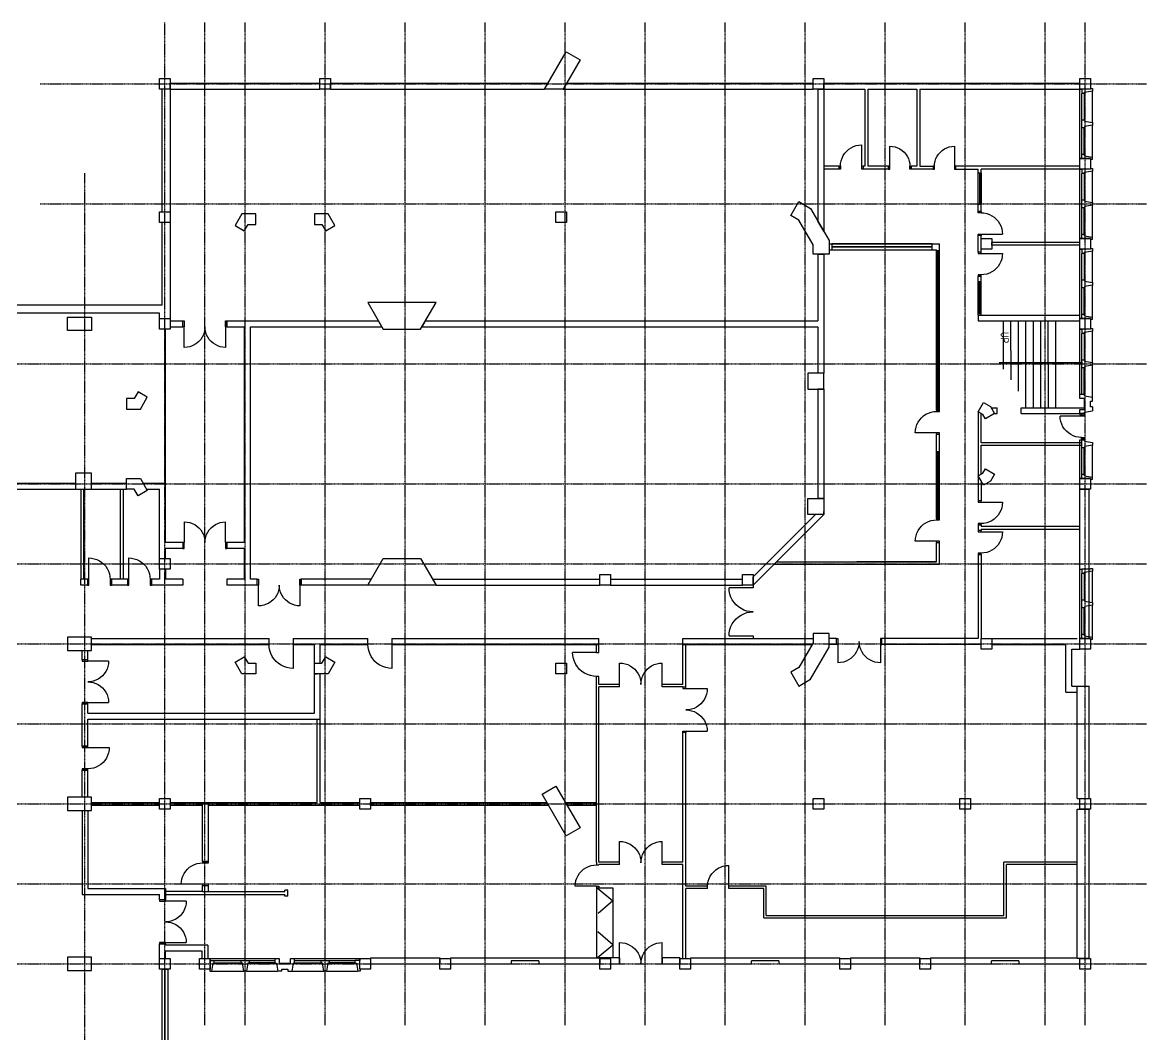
# Model space of a CAD drawing. Header units: millimetres. Extents: x -65483 to 85267, y -25390 to 54076.
# Drawn here: x 43124 to 85267, y 16126 to 54076 of the extents above; entities that cross this region are included whole.
import ezdxf

# ---------------------------------------------------------------- set-up
doc = ezdxf.new("R2010")
doc.units = ezdxf.units.MM
doc.linetypes.add('PCENTRE', pattern=[50.8, 31.75, -6.35, 6.35, -6.35])
for name, color, linetype in [('Boundaries_and_building_grids', 140, 'Continuous'), ('BRICK_WALLS_P4', 1, 'Continuous'), ('COLUMNS_P5', 5, 'Continuous'), ('DR', 8, 'Continuous'), ('LIFTS AND STAIRS', 8, 'Continuous'), ('WA', 6, 'Continuous'), ('WA_EXT', 7, 'Continuous'), ('WN', 4, 'Continuous')]:
    doc.layers.add(name, color=color, linetype=linetype)

msp = doc.modelspace()

# ---------------------------------------------------------------- linework, layer by layer
at = {"layer": 'Boundaries_and_building_grids', "color": 140, "linetype": 'PCENTRE', "lineweight": -3}
for p, q in [((48467, -17978), (48467, 54076)), ((49967, 16476), (49967, 54076)), ((51467, 16476), (51467, 54076)), ((54467, 16476), (54467, 54076)), ((57467, 16476), (57467, 54076)), ((60467, 16476), (60467, 54076)), ((63467, 16476), (63467, 54076)), ((66467, 16476), (66467, 54076)), ((69467, 16476), (69467, 54076)), ((72467, 16476), (72467, 54076)), ((75467, 16476), (75467, 54076)), ((78467, 16476), (78467, 54076)), ((81467, 16476), (81467, 54076)), ((82967, 16476), (82967, 54076)), ((43781, 51776), (85267, 51776)), ((45467, -17978), (45467, 48423)), ((43781, 47276), (85267, 47276)), ((-52891, 41276), (85267, 41276)), ((-52891, 36776), (85267, 36776)), ((-52891, 33776), (85267, 33776)), ((-52891, 30776), (85267, 30776)), ((-52891, 27776), (85267, 27776)), ((-52891, 24776), (85267, 24776)), ((-52891, 21776), (85267, 21776)), ((-52891, 18776), (85267, 18776))]:
    msp.add_line(p, q, dxfattribs=at)
at = {"layer": 'BRICK_WALLS_P4'}
for p, q in [((72947, 51576), (72947, 46626)), ((72947, 51576), (73167, 51576)), ((73167, 51576), (73167, 46245)), ((73167, 46245), (72947, 46626)), ((72947, 45388), (72947, 42886)), ((72947, 45388), (73167, 45388)), ((73167, 45388), (73167, 40926)), ((78958, 43105), (82767, 43105)), ((78958, 43105), (78958, 42886)), ((48477, 42576), (48457, 42576)), ((48667, 42886), (49142, 42886)), ((48667, 42666), (49142, 42666)), ((49142, 42666), (49142, 42886)), ((50792, 42666), (50792, 42886)), ((50792, 42886), (56474, 42886)), ((50792, 42666), (51448, 42666)), ((51448, 34576), (51448, 42666)), ((51668, 33196), (51668, 42666)), ((51668, 42666), (56601, 42666)), ((56601, 42666), (56474, 42886)), ((58104, 42666), (58231, 42886)), ((58104, 42666), (72947, 42666)), ((58231, 42886), (72947, 42886)), ((72947, 42666), (72947, 40926)), ((78958, 42886), (82767, 42886)), ((82767, 42666), (82767, 42886)), ((73167, 40926), (72947, 40926)), ((72947, 40326), (72947, 36226)), ((73167, 40326), (72947, 40326)), ((73167, 40326), (73167, 36226)), ((79442, 39631), (79673, 39631)), ((79673, 39412), (79673, 39631)), ((80573, 39412), (80573, 39631)), ((80573, 39631), (82937, 39631)), ((79569, 39412), (79673, 39412)), ((80573, 39412), (82767, 39412)), ((82837, 39367), (82837, 39408)), ((82927, 39408), (82927, 39367)), ((82837, 38426), (82837, 38467)), ((82927, 38467), (82927, 38426)), ((38097, 36796), (45117, 36796)), ((45717, 36796), (47030, 36796)), ((47650, 36796), (48487, 36796)), ((48487, 34576), (48487, 36796)), ((38097, 36576), (45117, 36576)), ((45717, 36576), (47030, 36576)), ((47778, 36576), (48267, 36576)), ((48267, 33976), (48267, 36576)), ((73167, 36226), (72947, 36226)), ((72856, 35626), (70517, 33287)), ((73167, 35626), (70517, 32976)), ((73167, 35626), (72856, 35626)), ((73167, 35626), (73167, 35736)), ((49142, 34576), (48487, 34576)), ((49142, 34576), (49142, 34356)), ((51448, 34576), (50792, 34576)), ((50792, 34576), (50792, 34356)), ((48487, 33976), (48487, 34356)), ((49142, 34356), (48487, 34356)), ((51448, 34356), (50792, 34356)), ((51448, 33196), (51448, 34356)), ((48267, 33576), (48267, 33196)), ((48487, 33576), (48487, 33196)), ((45560, 33196), (45307, 33196)), ((45307, 32976), (45307, 33196)), ((45560, 32976), (45307, 32976)), ((45560, 33196), (45560, 32976)), ((46460, 33196), (46460, 32976)), ((47058, 33196), (46460, 33196)), ((47058, 32976), (46460, 32976)), ((47058, 33196), (47058, 32976)), ((48267, 33196), (47958, 33196)), ((47958, 33196), (47958, 32976)), ((49142, 32976), (47958, 32976)), ((49142, 33196), (48487, 33196)), ((49142, 33196), (49142, 32976)), ((51448, 33196), (50792, 33196)), ((50792, 33196), (50792, 32976)), ((51928, 32976), (50792, 32976)), ((51928, 33196), (51668, 33196)), ((51928, 32976), (51928, 33196)), ((56202, 33196), (53578, 33196)), ((53578, 32976), (53578, 33196)), ((56075, 32976), (53578, 32976)), ((56075, 32976), (56202, 33196)), ((58502, 33196), (64767, 33196)), ((58502, 33196), (58629, 32976)), ((58629, 32976), (64767, 32976)), ((65167, 33196), (70117, 33196)), ((65167, 32976), (70117, 32976)), ((70117, 32976), (70117, 33196)), ((70517, 32976), (70517, 33287)), ((45717, 30976), (52368, 30976)), ((52368, 30756), (52368, 30976)), ((53268, 30976), (53268, 30756)), ((53268, 30976), (56075, 30976)), ((56075, 30756), (56075, 30976)), ((56975, 30976), (56975, 30756)), ((56975, 30976), (64738, 30976)), ((64738, 30756), (64738, 30976)), ((67887, 30756), (67887, 30976)), ((67887, 30976), (72767, 30976)), ((73644, 30976), (73367, 30976)), ((73367, 30756), (73367, 30976)), ((73644, 30756), (73644, 30976)), ((78958, 30976), (75344, 30976)), ((75344, 30756), (75344, 30976)), ((79072, 30976), (79068, 30976)), ((79472, 30976), (82672, 30976)), ((79472, 30976), (79472, 30756)), ((45357, 30176), (45357, 30526)), ((45577, 30176), (45577, 30526)), ((45717, 30756), (52368, 30756)), ((53268, 30756), (54067, 30756)), ((54067, 30046), (54067, 30756)), ((54287, 30046), (54287, 30756)), ((54287, 30756), (56075, 30756)), ((56975, 30756), (64738, 30756)), ((64648, 30756), (64738, 30756)), ((67887, 30756), (72733, 30756)), ((73644, 30756), (73367, 30756)), ((79072, 30756), (75344, 30756)), ((79472, 30756), (82247, 30756)), ((82247, 28966), (82247, 30756)), ((82467, 29186), (82467, 30576)), ((82467, 30576), (82767, 30576)), ((45577, 30176), (45357, 30176)), ((54067, 30046), (54177, 30046)), ((54067, 29646), (54177, 29646)), ((54067, 28176), (54067, 29646)), ((54287, 27956), (54287, 29646)), ((82467, 29186), (82747, 29186)), ((82247, 28966), (82672, 28966)), ((45577, 28526), (45357, 28526)), ((45357, 26941), (45357, 28526)), ((45577, 28176), (45577, 28526)), ((45577, 28176), (54067, 28176)), ((45577, 27956), (54287, 27956)), ((45577, 26941), (45577, 27956)), ((45357, 26941), (45577, 26941)), ((45577, 26041), (45357, 26041)), ((45357, 25026), (45357, 26041)), ((45577, 25026), (45577, 26041)), ((45357, 24526), (45357, 21376)), ((45577, 24526), (45577, 21596)), ((49877, 22612), (49877, 24831)), ((49877, 24831), (50097, 24831)), ((50097, 22612), (50097, 24831)), ((50097, 24831), (50097, 24721)), ((64648, 24721), (64648, 24831)), ((49877, 22612), (50097, 22612)), ((45577, 21596), (48487, 21596)), ((48487, 21596), (48487, 21176)), ((49877, 21712), (50097, 21712)), ((49877, 21486), (49877, 21712)), ((50097, 21486), (50097, 21712)), ((53072, 21540), (52962, 21540)), ((52962, 21486), (52962, 21540)), ((53072, 21320), (53072, 21540)), ((64648, 21630), (64738, 21630)), ((64648, 21630), (64648, 18996)), ((64648, 21630), (65257, 21630)), ((64668, 21630), (65257, 21139)), ((65257, 21630), (65257, 18996)), ((45357, 21376), (48267, 21376)), ((48267, 21176), (48267, 21376)), ((48487, 21176), (48267, 21176)), ((49877, 21486), (48487, 21486)), ((48487, 21376), (52962, 21376)), ((49877, 21486), (50097, 21486)), ((50097, 21486), (52962, 21486)), ((52962, 21320), (52962, 21376)), ((53072, 21320), (52962, 21320)), ((65257, 21139), (64704, 20662)), ((65257, 19486), (64697, 19976)), ((48267, 18976), (48267, 19526)), ((48487, 19526), (48267, 19526)), ((48487, 19526), (48487, 19476)), ((50077, 19476), (48487, 19476)), ((50077, 19476), (50077, 18976)), ((64668, 18996), (65257, 19486)), ((48487, 18976), (48487, 19256)), ((49857, 19256), (48487, 19256)), ((49857, 18976), (49857, 19256)), ((56167, 18996), (58767, 18996)), ((56167, 18996), (56167, 18776)), ((58767, 18996), (58767, 18776)), ((59167, 18996), (64767, 18996)), ((59167, 18996), (59167, 18776)), ((65257, 18996), (64648, 18996)), ((64767, 18996), (64767, 18776)), ((65513, 18996), (65167, 18996)), ((65167, 18996), (65167, 18776)), ((67767, 18996), (67113, 18996)), ((67767, 18996), (67767, 18776)), ((67887, 18976), (67977, 18976)), ((68167, 18996), (68167, 18776)), ((68167, 18996), (73767, 18996)), ((73767, 18776), (73767, 18996)), ((74167, 18996), (74167, 18776)), ((74167, 18996), (76767, 18996)), ((76767, 18996), (76767, 18776)), ((77167, 18996), (77167, 18776)), ((77167, 18996), (82672, 18996)), ((56167, 18776), (58767, 18776)), ((59167, 18776), (61452, 18776)), ((61452, 18886), (61452, 18776)), ((62482, 18886), (61452, 18886)), ((62482, 18886), (62482, 18776)), ((62482, 18776), (64767, 18776)), ((65167, 18776), (65513, 18776)), ((66313, 18776), (66313, 18776)), ((67113, 18776), (67767, 18776)), ((68167, 18776), (70452, 18776)), ((70452, 18776), (70452, 18886)), ((71482, 18886), (70452, 18886)), ((71482, 18886), (71482, 18776)), ((71482, 18776), (73767, 18776)), ((74167, 18776), (76767, 18776)), ((77167, 18776), (79452, 18776)), ((79452, 18776), (79452, 18886)), ((80482, 18886), (79452, 18886)), ((80482, 18886), (80482, 18776)), ((80482, 18776), (82767, 18776))]:
    msp.add_line(p, q, dxfattribs=at)
at = {"layer": 'BRICK_WALLS_P4', "linetype": 'Continuous'}
for p, q in [((65513, 18996), (65513, 18776)), ((67113, 18996), (67113, 18776))]:
    msp.add_line(p, q, dxfattribs=at)
at = {"layer": 'COLUMNS_P5', "lineweight": -3}
for points in [[(63394, 51576), (62701, 51576), (63507, 52972), (64027, 52672)], [(72767, 45388), (72767, 45737), (72232, 46663), (71931, 46838), (72230, 47357), (72672, 47102), (73367, 45898), (73367, 45388)], [(51582, 46506), (51867, 46506), (51867, 46906), (51352, 46906), (51093, 46461), (51439, 46259)], [(54582, 46906), (54067, 46906), (54067, 46506), (54352, 46506), (54496, 46259), (54841, 46461)], [(58629, 43576), (56075, 43576), (56653, 42576), (58052, 42576)], [(44817, 43026), (45717, 43026), (45717, 42526), (44817, 42526)], [(47030, 39576), (47545, 39576), (47804, 40021), (47458, 40222), (47315, 39976), (47030, 39976)], [(78958, 39477), (79159, 39823), (79418, 39672), (79569, 39413), (79224, 39212), (79126, 39379)], [(79569, 37138), (79418, 36879), (79159, 36729), (78958, 37075), (79126, 37172), (79224, 37340)], [(47030, 36576), (47030, 36976), (47545, 36976), (47804, 36531), (47458, 36329), (47315, 36576)], [(47030, 36976), (47545, 36976), (47804, 36531), (47458, 36329), (47315, 36576), (47030, 36576)], [(58629, 32976), (56075, 32976), (56653, 33976), (58052, 33976)], [(73367, 30653), (73367, 31163), (72767, 31163), (72767, 30815), (72232, 29888), (71931, 29714), (72230, 29194), (72672, 29449)], [(51867, 30046), (51867, 29646), (51352, 29646), (51093, 30091), (51439, 30292), (51582, 30046)], [(54582, 29646), (54067, 29646), (54067, 30046), (54352, 30046), (54496, 30292), (54841, 30091)], [(63507, 23580), (62607, 25139), (63127, 25439), (64027, 23880)]]:
    msp.add_lwpolyline(points, close=True, dxfattribs=at)
at = {"layer": 'COLUMNS_P5'}
for points in [[(48667, 51576), (48267, 51576), (48267, 51976), (48667, 51976)], [(48667, 46576), (48267, 46576), (48267, 46976), (48667, 46976)]]:
    msp.add_lwpolyline(points, close=True, dxfattribs=at)
for points in [[(54667, 51576), (54267, 51576), (54267, 51976), (54667, 51976), (54667, 51576)], [(73167, 51576), (72767, 51576), (72767, 51976), (73167, 51976), (73167, 51576)], [(83167, 51576), (82767, 51576), (82767, 51976), (83167, 51976), (83167, 51576)], [(83167, 48576), (82767, 48576), (82767, 48976), (83167, 48976), (83167, 48576)], [(63517, 46576), (63117, 46576), (63117, 46976), (63517, 46976), (63517, 46576)], [(79472, 45576), (79072, 45576), (79072, 45976), (79472, 45976), (79472, 45576)], [(83167, 45576), (82767, 45576), (82767, 45976), (83167, 45976), (83167, 45576)], [(48667, 42576), (48267, 42576), (48267, 42976), (48667, 42976), (48667, 42576)], [(83167, 42576), (82767, 42576), (82767, 42976), (83167, 42976), (83167, 42576)], [(73167, 40926), (72567, 40926), (72567, 40326), (73167, 40326), (73167, 40926)], [(45117, 36576), (45717, 36576), (45717, 37176), (45117, 37176), (45117, 36576)], [(83167, 36576), (82767, 36576), (82767, 36976), (83167, 36976), (83167, 36576)], [(73167, 35626), (72567, 35626), (72567, 36226), (73167, 36226), (73167, 35626)], [(48667, 33576), (48267, 33576), (48267, 33976), (48667, 33976), (48667, 33576)], [(65167, 32976), (64767, 32976), (64767, 33376), (65167, 33376), (65167, 32976)], [(70517, 32976), (70117, 32976), (70117, 33376), (70517, 33376), (70517, 32976)], [(45717, 30526), (45717, 31026), (44817, 31026), (44817, 30526), (45717, 30526)], [(72767, 30976), (72767, 30815), (72733, 30756)], [(79472, 30576), (79072, 30576), (79072, 30976), (79472, 30976), (79472, 30576)], [(83167, 30576), (82767, 30576), (82767, 30976), (83167, 30976), (83167, 30576)], [(63517, 29646), (63117, 29646), (63117, 30046), (63517, 30046), (63517, 29646)], [(45717, 24526), (45717, 25026), (44817, 25026), (44817, 24526), (45717, 24526)], [(48667, 24576), (48267, 24576), (48267, 24976), (48667, 24976), (48667, 24576)], [(56167, 24576), (55767, 24576), (55767, 24976), (56167, 24976), (56167, 24576)], [(73167, 24576), (72767, 24576), (72767, 24976), (73167, 24976), (73167, 24576)], [(78667, 24576), (78267, 24576), (78267, 24976), (78667, 24976), (78667, 24576)], [(83167, 24576), (82767, 24576), (82767, 24976), (83167, 24976), (83167, 24576)], [(45717, 18526), (45717, 19026), (44817, 19026), (44817, 18526), (45717, 18526)], [(48667, 18576), (48267, 18576), (48267, 18976), (48667, 18976), (48667, 18576)], [(50167, 18576), (49767, 18576), (49767, 18976), (50167, 18976), (50167, 18576)], [(56167, 18576), (55767, 18576), (55767, 18976), (56167, 18976), (56167, 18576)], [(59167, 18576), (58767, 18576), (58767, 18976), (59167, 18976), (59167, 18576)], [(65167, 18576), (64767, 18576), (64767, 18976), (65167, 18976), (65167, 18576)], [(68167, 18576), (67767, 18576), (67767, 18976), (68167, 18976), (68167, 18576)], [(74167, 18576), (73767, 18576), (73767, 18976), (74167, 18976), (74167, 18576)], [(77167, 18576), (76767, 18576), (76767, 18976), (77167, 18976), (77167, 18576)], [(83167, 18576), (82767, 18576), (82767, 18976), (83167, 18976), (83167, 18576)]]:
    msp.add_lwpolyline(points, dxfattribs=at)
at = {"layer": 'DR'}
for p, q in [((74026, 49251), (74105, 49320)), ((74105, 49320), (74192, 49379)), ((74192, 49379), (74286, 49425)), ((74286, 49425), (74385, 49458)), ((74385, 49458), (74487, 49479)), ((74487, 49479), (74592, 49486)), ((74592, 48686), (74592, 49486)), ((75645, 48686), (75645, 49436)), ((75645, 49436), (75743, 49429)), ((75743, 49429), (75839, 49410)), ((75839, 49410), (75932, 49379)), ((75932, 49379), (76020, 49335)), ((76020, 49335), (76102, 49281)), ((77611, 49281), (77692, 49335)), ((77692, 49335), (77780, 49379)), ((77780, 49379), (77873, 49410)), ((77873, 49410), (77969, 49429)), ((77969, 49429), (78067, 49436)), ((78067, 49436), (78067, 48686)), ((73799, 48790), (73819, 48893)), ((73819, 48893), (73853, 48992)), ((73853, 48992), (73899, 49086)), ((73899, 49086), (73957, 49173)), ((73957, 49173), (74026, 49251)), ((76102, 49281), (76175, 49216)), ((76175, 49216), (76240, 49142)), ((76240, 49142), (76294, 49061)), ((76294, 49061), (76338, 48973)), ((76338, 48973), (76369, 48880)), ((77343, 48880), (77374, 48973)), ((77374, 48973), (77418, 49061)), ((77418, 49061), (77472, 49142)), ((77472, 49142), (77537, 49216)), ((77537, 49216), (77611, 49281)), ((73742, 48576), (73742, 48686)), ((73742, 48686), (73792, 48686)), ((73792, 48576), (73742, 48576)), ((73792, 48686), (73799, 48791)), ((73792, 48686), (73792, 48576)), ((74592, 48686), (74642, 48686)), ((74592, 48576), (74592, 48686)), ((74642, 48576), (74592, 48576)), ((74642, 48686), (74642, 48576)), ((75595, 48686), (75595, 48576)), ((75645, 48686), (75595, 48686)), ((75595, 48576), (75645, 48576)), ((75645, 48576), (75645, 48686)), ((76369, 48880), (76389, 48784)), ((76389, 48784), (76395, 48686)), ((76395, 48686), (76445, 48686)), ((76395, 48576), (76395, 48686)), ((76445, 48576), (76395, 48576)), ((76445, 48686), (76445, 48576)), ((77317, 48686), (77267, 48686)), ((77267, 48686), (77267, 48576)), ((77267, 48576), (77317, 48576)), ((77317, 48686), (77324, 48784)), ((77317, 48576), (77317, 48686)), ((77324, 48784), (77343, 48880)), ((78117, 48686), (78067, 48686)), ((78067, 48686), (78067, 48576)), ((78067, 48576), (78117, 48576)), ((78117, 48576), (78117, 48686)), ((79068, 46938), (79173, 46932)), ((79173, 46932), (79275, 46911)), ((79275, 46911), (79374, 46877)), ((79374, 46877), (79468, 46831)), ((79468, 46831), (79555, 46773)), ((79555, 46773), (79634, 46704)), ((79634, 46704), (79703, 46625)), ((79703, 46625), (79761, 46538)), ((79761, 46538), (79807, 46445)), ((79807, 46445), (79841, 46345)), ((79068, 46138), (79868, 46138)), ((79841, 46345), (79861, 46243)), ((79861, 46243), (79868, 46138)), ((79068, 45413), (79868, 45413)), ((79807, 45107), (79761, 45013)), ((79841, 45206), (79807, 45107)), ((79861, 45309), (79841, 45206)), ((79868, 45413), (79861, 45309)), ((79374, 44674), (79275, 44640)), ((79468, 44720), (79374, 44674)), ((79555, 44778), (79468, 44720)), ((79634, 44847), (79555, 44778)), ((79703, 44926), (79634, 44847)), ((79761, 45013), (79703, 44926)), ((79173, 44620), (79068, 44613)), ((79275, 44640), (79173, 44620)), ((49192, 41891), (49192, 42666)), ((49967, 42666), (49961, 42565)), ((49974, 42565), (49967, 42666)), ((50742, 42666), (50742, 41891)), ((49807, 42194), (49740, 42118)), ((49864, 42278), (49807, 42194)), ((49908, 42369), (49864, 42278)), ((49941, 42465), (49908, 42369)), ((49961, 42565), (49941, 42465)), ((49994, 42465), (49974, 42565)), ((50026, 42369), (49994, 42465)), ((50071, 42278), (50026, 42369)), ((50128, 42194), (50071, 42278)), ((50194, 42118), (50128, 42194)), ((49294, 41897), (49192, 41891)), ((49393, 41917), (49294, 41897)), ((49489, 41950), (49393, 41917)), ((49580, 41995), (49489, 41950)), ((49664, 42051), (49580, 41995)), ((49740, 42118), (49664, 42051)), ((50271, 42051), (50194, 42118)), ((50355, 41995), (50271, 42051)), ((50446, 41950), (50355, 41995)), ((50542, 41917), (50446, 41950)), ((50641, 41897), (50542, 41917)), ((50742, 41891), (50641, 41897)), ((76764, 39176), (76833, 39255)), ((76833, 39255), (76911, 39324)), ((76911, 39324), (76998, 39382)), ((76998, 39382), (77092, 39428)), ((77092, 39428), (77191, 39462)), ((77191, 39462), (77294, 39482)), ((77294, 39482), (77398, 39489)), ((82827, 39317), (82027, 39317)), ((82034, 39212), (82027, 39317)), ((82054, 39110), (82034, 39212)), ((76598, 38689), (76605, 38793)), ((76605, 38793), (76625, 38896)), ((76625, 38896), (76659, 38995)), ((76659, 38995), (76705, 39089)), ((76705, 39089), (76764, 39176)), ((82088, 39010), (82054, 39110)), ((82134, 38917), (82088, 39010)), ((82192, 38830), (82134, 38917)), ((82261, 38751), (82192, 38830)), ((77398, 38689), (76598, 38689)), ((82340, 38682), (82261, 38751)), ((82427, 38624), (82340, 38682)), ((82521, 38578), (82427, 38624)), ((82620, 38544), (82521, 38578)), ((82723, 38523), (82620, 38544)), ((82827, 38517), (82723, 38523)), ((79068, 36086), (79868, 36086)), ((79841, 35879), (79807, 35780)), ((79861, 35981), (79841, 35879)), ((79868, 36086), (79861, 35981)), ((77191, 35396), (77294, 35416)), ((77294, 35416), (77398, 35423)), ((79555, 35451), (79468, 35393)), ((79634, 35520), (79555, 35451)), ((79703, 35599), (79634, 35520)), ((79761, 35686), (79703, 35599)), ((79807, 35780), (79761, 35686)), ((49192, 35351), (49192, 34576)), ((49192, 35351), (49294, 35344)), ((49294, 35344), (49393, 35324)), ((49393, 35324), (49489, 35292)), ((49489, 35292), (49580, 35247)), ((49580, 35247), (49664, 35191)), ((49664, 35191), (49740, 35124)), ((49740, 35124), (49807, 35048)), ((49807, 35048), (49864, 34963)), ((50071, 34963), (50128, 35048)), ((50128, 35048), (50194, 35124)), ((50194, 35124), (50271, 35191)), ((50271, 35191), (50355, 35247)), ((50355, 35247), (50446, 35292)), ((50446, 35292), (50542, 35324)), ((50542, 35324), (50641, 35344)), ((50641, 35344), (50742, 35351)), ((50742, 34576), (50742, 35351)), ((76659, 34929), (76705, 35023)), ((76705, 35023), (76764, 35110)), ((76764, 35110), (76833, 35189)), ((76833, 35189), (76911, 35258)), ((76911, 35258), (76998, 35316)), ((76998, 35316), (77092, 35362)), ((77092, 35362), (77191, 35396)), ((79173, 35293), (79068, 35286)), ((79275, 35313), (79173, 35293)), ((79374, 35347), (79275, 35313)), ((79468, 35393), (79374, 35347)), ((49864, 34963), (49908, 34872)), ((49908, 34872), (49941, 34776)), ((49941, 34776), (49961, 34677)), ((49961, 34677), (49967, 34576)), ((49967, 34576), (49974, 34677)), ((49974, 34677), (49994, 34776)), ((49994, 34776), (50026, 34872)), ((50026, 34872), (50071, 34963)), ((76598, 34623), (76605, 34727)), ((77398, 34623), (76598, 34623)), ((76605, 34727), (76625, 34830)), ((76625, 34830), (76659, 34929)), ((79068, 34976), (79868, 34976)), ((79761, 34576), (79703, 34489)), ((79807, 34670), (79761, 34576)), ((79841, 34769), (79807, 34670)), ((79861, 34871), (79841, 34769)), ((79868, 34976), (79861, 34871)), ((79173, 34183), (79068, 34176)), ((79275, 34203), (79173, 34183)), ((79374, 34237), (79275, 34203)), ((79468, 34283), (79374, 34237)), ((79555, 34341), (79468, 34283)), ((79634, 34410), (79555, 34341)), ((79703, 34489), (79634, 34410)), ((45610, 33196), (45610, 33996)), ((45610, 33996), (45714, 33989)), ((45714, 33989), (45817, 33968)), ((45817, 33968), (45916, 33935)), ((45916, 33935), (46010, 33889)), ((46010, 33889), (46097, 33830)), ((46097, 33830), (46176, 33761)), ((46176, 33761), (46245, 33683)), ((47108, 33196), (47108, 33996)), ((47108, 33996), (47213, 33989)), ((47213, 33989), (47315, 33968)), ((47315, 33968), (47415, 33935)), ((47415, 33935), (47508, 33889)), ((47508, 33889), (47595, 33830)), ((47595, 33830), (47674, 33761)), ((47674, 33761), (47743, 33683)), ((46245, 33683), (46303, 33596)), ((46303, 33596), (46349, 33502)), ((46349, 33502), (46383, 33403)), ((46383, 33403), (46403, 33300)), ((46403, 33300), (46410, 33196)), ((47743, 33683), (47801, 33596)), ((47801, 33596), (47847, 33502)), ((47847, 33502), (47881, 33403)), ((47881, 33403), (47902, 33300)), ((47902, 33300), (47908, 33196)), ((51978, 32201), (51978, 32976)), ((52746, 32875), (52726, 32775)), ((52753, 32976), (52746, 32875)), ((52759, 32875), (52753, 32976)), ((52779, 32775), (52759, 32875)), ((53528, 32976), (53528, 32201)), ((69625, 32758), (69617, 32876)), ((52593, 32504), (52526, 32428)), ((52649, 32588), (52593, 32504)), ((52694, 32679), (52649, 32588)), ((52726, 32775), (52694, 32679)), ((52812, 32679), (52779, 32775)), ((52857, 32588), (52812, 32679)), ((52913, 32504), (52857, 32588)), ((52980, 32428), (52913, 32504)), ((69648, 32643), (69625, 32758)), ((69686, 32531), (69648, 32643)), ((69738, 32426), (69686, 32531)), ((52079, 32207), (51978, 32201)), ((52178, 32227), (52079, 32207)), ((52274, 32260), (52178, 32227)), ((52365, 32305), (52274, 32260)), ((52450, 32361), (52365, 32305)), ((52526, 32428), (52450, 32361)), ((53056, 32361), (52980, 32428)), ((53140, 32305), (53056, 32361)), ((53231, 32260), (53140, 32305)), ((53327, 32227), (53231, 32260)), ((53427, 32207), (53327, 32227)), ((53528, 32201), (53427, 32207)), ((69803, 32328), (69738, 32426)), ((69881, 32239), (69803, 32328)), ((69969, 32162), (69881, 32239)), ((70067, 32096), (69969, 32162)), ((70173, 32044), (70067, 32096)), ((70284, 32006), (70173, 32044)), ((69738, 31526), (69803, 31624)), ((69803, 31624), (69881, 31712)), ((69881, 31712), (69969, 31790)), ((69969, 31790), (70067, 31855)), ((70067, 31855), (70173, 31907)), ((70173, 31907), (70284, 31945)), ((70400, 31983), (70284, 32006)), ((70284, 31945), (70400, 31968)), ((70517, 31976), (70400, 31983)), ((70400, 31968), (70517, 31976)), ((69617, 31076), (69625, 31193)), ((69625, 31193), (69648, 31309)), ((69648, 31309), (69686, 31420)), ((69686, 31420), (69738, 31526)), ((73694, 30866), (73694, 30066)), ((74494, 30866), (74487, 30761)), ((74501, 30761), (74494, 30866)), ((75294, 30866), (75294, 30066)), ((52376, 30638), (52368, 30756)), ((52399, 30523), (52376, 30638)), ((52436, 30411), (52399, 30523)), ((52488, 30306), (52436, 30411)), ((53268, 30756), (53268, 29856)), ((56083, 30638), (56075, 30756)), ((56106, 30523), (56083, 30638)), ((56144, 30411), (56106, 30523)), ((56196, 30306), (56144, 30411)), ((56975, 30756), (56975, 29856)), ((64648, 30456), (63748, 30456)), ((63756, 30338), (63748, 30456)), ((74329, 30379), (74260, 30300)), ((74387, 30466), (74329, 30379)), ((74433, 30560), (74387, 30466)), ((74467, 30659), (74433, 30560)), ((74487, 30761), (74467, 30659)), ((74522, 30659), (74501, 30761)), ((74555, 30560), (74522, 30659)), ((74602, 30466), (74555, 30560)), ((74660, 30379), (74602, 30466)), ((74729, 30300), (74660, 30379)), ((46352, 30126), (45577, 30126)), ((46326, 29925), (46293, 29829)), ((46346, 30025), (46326, 29925)), ((46352, 30126), (46346, 30025)), ((52554, 30208), (52488, 30306)), ((52632, 30119), (52554, 30208)), ((52720, 30042), (52632, 30119)), ((52818, 29976), (52720, 30042)), ((52924, 29924), (52818, 29976)), ((53035, 29886), (52924, 29924)), ((56261, 30208), (56196, 30306)), ((56339, 30119), (56261, 30208)), ((56427, 30042), (56339, 30119)), ((56525, 29976), (56427, 30042)), ((56631, 29924), (56525, 29976)), ((56742, 29886), (56631, 29924)), ((63779, 30223), (63756, 30338)), ((63817, 30111), (63779, 30223)), ((63869, 30006), (63817, 30111)), ((63934, 29908), (63869, 30006)), ((65513, 29256), (65513, 30056)), ((65513, 30056), (65618, 30049)), ((65617, 30049), (65720, 30028)), ((65720, 30028), (65819, 29995)), ((65819, 29995), (65913, 29949)), ((65913, 29949), (66000, 29890)), ((66626, 29890), (66713, 29949)), ((66713, 29949), (66807, 29995)), ((66807, 29995), (66906, 30028)), ((66906, 30028), (67008, 30049)), ((67008, 30049), (67113, 30056)), ((67113, 29256), (67113, 30056)), ((73799, 30073), (73694, 30066)), ((73901, 30093), (73799, 30073)), ((74000, 30127), (73901, 30093)), ((74094, 30173), (74000, 30127)), ((74181, 30231), (74094, 30173)), ((74260, 30300), (74181, 30231)), ((74807, 30231), (74729, 30300)), ((74894, 30173), (74807, 30231)), ((74988, 30127), (74894, 30173)), ((75087, 30093), (74988, 30127)), ((75190, 30073), (75087, 30093)), ((75294, 30066), (75190, 30073)), ((46049, 29511), (45965, 29455)), ((46125, 29578), (46049, 29511)), ((46192, 29654), (46125, 29578)), ((46248, 29738), (46192, 29654)), ((46293, 29829), (46248, 29738)), ((53150, 29863), (53035, 29886)), ((53268, 29856), (53150, 29863)), ((56858, 29863), (56742, 29886)), ((56975, 29856), (56858, 29863)), ((64012, 29819), (63934, 29908)), ((64101, 29742), (64012, 29819)), ((64198, 29676), (64101, 29742)), ((64304, 29624), (64198, 29676)), ((64416, 29586), (64304, 29624)), ((64531, 29563), (64416, 29586)), ((64648, 29556), (64531, 29563)), ((66000, 29890), (66079, 29821)), ((66079, 29821), (66148, 29743)), ((66148, 29743), (66206, 29656)), ((66206, 29656), (66252, 29562)), ((66252, 29562), (66286, 29463)), ((66340, 29463), (66374, 29562)), ((66374, 29562), (66420, 29656)), ((66420, 29656), (66478, 29743)), ((66478, 29743), (66547, 29821)), ((66547, 29821), (66626, 29890)), ((45678, 29357), (45577, 29351)), ((45577, 29351), (45678, 29344)), ((45778, 29377), (45678, 29357)), ((45678, 29344), (45778, 29324)), ((45874, 29410), (45778, 29377)), ((45778, 29324), (45874, 29292)), ((45965, 29455), (45874, 29410)), ((45874, 29292), (45965, 29247)), ((45965, 29247), (46049, 29191)), ((46049, 29191), (46125, 29124)), ((46125, 29124), (46192, 29048)), ((66286, 29463), (66306, 29360)), ((66306, 29360), (66313, 29256)), ((66313, 29256), (66320, 29360)), ((66320, 29360), (66340, 29463)), ((67997, 29095), (68797, 29095)), ((68797, 29095), (68790, 28990)), ((46192, 29048), (46248, 28963)), ((46248, 28963), (46293, 28872)), ((46293, 28872), (46326, 28776)), ((46326, 28776), (46346, 28677)), ((46346, 28677), (46352, 28576)), ((68690, 28695), (68632, 28608)), ((68736, 28788), (68690, 28695)), ((68770, 28888), (68736, 28788)), ((68790, 28990), (68770, 28888)), ((45577, 28576), (46352, 28576)), ((68102, 28301), (67997, 28295)), ((67997, 28295), (68102, 28288)), ((68204, 28322), (68102, 28301)), ((68102, 28288), (68204, 28267)), ((68303, 28356), (68204, 28322)), ((68204, 28267), (68303, 28234)), ((68397, 28402), (68303, 28356)), ((68484, 28460), (68397, 28402)), ((68563, 28529), (68484, 28460)), ((68632, 28608), (68563, 28529)), ((68303, 28234), (68397, 28187)), ((68397, 28187), (68484, 28129)), ((68484, 28129), (68563, 28060)), ((68563, 28060), (68632, 27982)), ((68632, 27982), (68690, 27895)), ((68690, 27895), (68736, 27801)), ((67997, 27495), (68797, 27495)), ((68736, 27801), (68770, 27702)), ((68770, 27702), (68790, 27599)), ((68790, 27599), (68797, 27495)), ((45577, 26891), (46377, 26891)), ((46316, 26585), (46270, 26491)), ((46350, 26684), (46316, 26585)), ((46370, 26786), (46350, 26684)), ((46377, 26891), (46370, 26786)), ((45883, 26152), (45784, 26118)), ((45977, 26198), (45883, 26152)), ((46064, 26256), (45977, 26198)), ((46143, 26325), (46064, 26256)), ((46212, 26404), (46143, 26325)), ((46270, 26491), (46212, 26404)), ((45682, 26098), (45577, 26091)), ((45784, 26118), (45682, 26098)), ((65513, 23366), (65618, 23359)), ((65513, 22566), (65513, 23366)), ((65617, 23359), (65720, 23338)), ((65720, 23338), (65819, 23305)), ((65819, 23305), (65913, 23259)), ((65913, 23259), (66000, 23200)), ((66000, 23200), (66079, 23131)), ((66547, 23131), (66626, 23200)), ((66626, 23200), (66713, 23259)), ((66713, 23259), (66807, 23305)), ((66807, 23305), (66906, 23338)), ((66906, 23338), (67008, 23359)), ((67008, 23359), (67113, 23366)), ((67113, 22566), (67113, 23366)), ((66079, 23131), (66148, 23053)), ((66148, 23053), (66206, 22966)), ((66206, 22966), (66252, 22872)), ((66252, 22872), (66286, 22773)), ((66286, 22773), (66306, 22670)), ((66320, 22670), (66340, 22773)), ((66340, 22773), (66374, 22872)), ((66374, 22872), (66420, 22966)), ((66420, 22966), (66478, 23053)), ((66478, 23053), (66547, 23131)), ((49312, 22328), (49390, 22397)), ((49390, 22397), (49477, 22455)), ((49477, 22455), (49571, 22501)), ((49571, 22501), (49670, 22535)), ((49670, 22535), (49773, 22555)), ((49773, 22555), (49877, 22562)), ((66306, 22670), (66313, 22566)), ((66313, 22566), (66320, 22670)), ((69119, 22300), (69206, 22359)), ((69206, 22359), (69300, 22405)), ((69300, 22405), (69399, 22438)), ((69399, 22438), (69502, 22459)), ((69502, 22459), (69606, 22466)), ((69606, 21666), (69606, 22466)), ((49084, 21867), (49104, 21969)), ((49104, 21969), (49138, 22068)), ((49138, 22068), (49184, 22162)), ((49184, 22162), (49243, 22249)), ((49243, 22249), (49312, 22328)), ((68833, 21873), (68867, 21972)), ((68867, 21972), (68913, 22066)), ((68913, 22066), (68971, 22153)), ((68971, 22153), (69040, 22231)), ((69040, 22231), (69119, 22300)), ((49077, 21762), (49084, 21867)), ((49877, 21762), (49077, 21762)), ((64648, 21689), (63848, 21689)), ((64648, 21689), (64738, 21689)), ((64648, 21689), (64648, 21630)), ((64738, 21689), (64738, 21630)), ((68806, 21666), (68813, 21770)), ((68813, 21770), (68833, 21873)), ((49262, 21126), (48487, 21126)), ((49262, 21126), (49256, 21025)), ((49102, 20654), (49035, 20578)), ((49158, 20738), (49102, 20654)), ((49203, 20829), (49158, 20738)), ((49236, 20925), (49203, 20829)), ((49256, 21025), (49236, 20925)), ((48588, 20357), (48487, 20351)), ((48487, 20351), (48588, 20344)), ((48688, 20377), (48588, 20357)), ((48588, 20344), (48688, 20324)), ((48784, 20410), (48688, 20377)), ((48688, 20324), (48784, 20292)), ((48875, 20455), (48784, 20410)), ((48784, 20292), (48875, 20247)), ((48959, 20511), (48875, 20455)), ((48875, 20247), (48959, 20191)), ((49035, 20578), (48959, 20511)), ((48959, 20191), (49035, 20124)), ((49035, 20124), (49102, 20048)), ((49102, 20048), (49158, 19963)), ((49158, 19963), (49203, 19872)), ((49203, 19872), (49236, 19776)), ((48487, 19576), (49262, 19576)), ((49236, 19776), (49256, 19677)), ((49256, 19677), (49262, 19576)), ((65513, 18776), (65513, 19576)), ((65513, 19576), (65618, 19569)), ((65617, 19569), (65720, 19548)), ((65720, 19548), (65819, 19515)), ((65819, 19515), (65913, 19469)), ((65913, 19469), (66000, 19410)), ((66000, 19410), (66079, 19341)), ((66547, 19341), (66626, 19410)), ((66626, 19410), (66713, 19469)), ((66713, 19469), (66807, 19515)), ((66807, 19515), (66906, 19548)), ((66906, 19548), (67008, 19569)), ((67008, 19569), (67113, 19576)), ((67113, 18776), (67113, 19576)), ((66079, 19341), (66148, 19263)), ((66148, 19263), (66206, 19176)), ((66206, 19176), (66252, 19082)), ((66252, 19082), (66286, 18983)), ((66286, 18983), (66306, 18880)), ((66320, 18880), (66340, 18983)), ((66340, 18983), (66374, 19082)), ((66374, 19082), (66420, 19176)), ((66420, 19176), (66478, 19263)), ((66478, 19263), (66547, 19341)), ((66306, 18880), (66313, 18776)), ((66313, 18776), (66320, 18880))]:
    msp.add_line(p, q, dxfattribs=at)
at = {"layer": 'DR', "linetype": 'Continuous'}
for p, q in [((64161, 22324), (64248, 22382)), ((64248, 22382), (64342, 22428)), ((64342, 22428), (64441, 22462)), ((64441, 22462), (64544, 22482)), ((64544, 22482), (64648, 22489)), ((63876, 21896), (63909, 21995)), ((63909, 21995), (63956, 22089)), ((63956, 22089), (64014, 22176)), ((64014, 22176), (64083, 22255)), ((64083, 22255), (64161, 22324)), ((63848, 21689), (63855, 21794)), ((63855, 21794), (63876, 21896))]:
    msp.add_line(p, q, dxfattribs=at)
at = {"layer": 'DR'}
for points in [[(78958, 46938), (78958, 46988), (79068, 46988), (79068, 46938), (78958, 46938)], [(78958, 46088), (78958, 46138), (79068, 46138), (79068, 46088), (78958, 46088)], [(78958, 45463), (78958, 45413), (79068, 45413), (79068, 45463), (78958, 45463)], [(78958, 44613), (78958, 44563), (79068, 44563), (79068, 44613), (78958, 44613)], [(49192, 42666), (49142, 42666), (49142, 42886), (49192, 42886), (49192, 42666)], [(50792, 42666), (50742, 42666), (50742, 42886), (50792, 42886), (50792, 42666)], [(77508, 39489), (77508, 39539), (77398, 39539), (77398, 39489), (77508, 39489)], [(82937, 39367), (82937, 39317), (82827, 39317), (82827, 39367), (82937, 39367)], [(77508, 38639), (77508, 38689), (77398, 38689), (77398, 38639), (77508, 38639)], [(82937, 38517), (82937, 38467), (82827, 38467), (82827, 38517), (82937, 38517)], [(78958, 36136), (78958, 36086), (79068, 36086), (79068, 36136), (78958, 36136)], [(77508, 35423), (77508, 35473), (77398, 35473), (77398, 35423), (77508, 35423)], [(78958, 35286), (78958, 35236), (79068, 35236), (79068, 35286), (78958, 35286)], [(78958, 35026), (78958, 34976), (79068, 34976), (79068, 35026), (78958, 35026)], [(49192, 34576), (49142, 34576), (49142, 34356), (49192, 34356), (49192, 34576)], [(50792, 34576), (50742, 34576), (50742, 34356), (50792, 34356), (50792, 34576)], [(77508, 34573), (77508, 34623), (77398, 34623), (77398, 34573), (77508, 34573)], [(78958, 34176), (78958, 34126), (79068, 34126), (79068, 34176), (78958, 34176)], [(45560, 32976), (45610, 32976), (45610, 33196), (45560, 33196), (45560, 32976)], [(46410, 32976), (46460, 32976), (46460, 33196), (46410, 33196), (46410, 32976)], [(47058, 32976), (47108, 32976), (47108, 33196), (47058, 33196), (47058, 32976)], [(47908, 32976), (47958, 32976), (47958, 33196), (47908, 33196), (47908, 32976)], [(51978, 32976), (51928, 32976), (51928, 33196), (51978, 33196), (51978, 32976)], [(53578, 32976), (53528, 32976), (53528, 33196), (53578, 33196), (53578, 32976)], [(70517, 32976), (70517, 32876), (69617, 32876)], [(69617, 31076), (70517, 31076), (70517, 30976)], [(73644, 30976), (73694, 30976), (73694, 30756), (73644, 30756), (73644, 30976)], [(75344, 30976), (75294, 30976), (75294, 30756), (75344, 30756), (75344, 30976)], [(45577, 30126), (45577, 30176), (45357, 30176), (45357, 30126), (45577, 30126)], [(67887, 29145), (67887, 29095), (67997, 29095), (67997, 29145), (67887, 29145)], [(45577, 28526), (45577, 28576), (45357, 28576), (45357, 28526), (45577, 28526)], [(67887, 27445), (67887, 27495), (67997, 27495), (67997, 27445), (67887, 27445)], [(45357, 26941), (45357, 26891), (45577, 26891), (45577, 26941), (45357, 26941)], [(45357, 26091), (45357, 26041), (45577, 26041), (45577, 26091), (45357, 26091)], [(50097, 22562), (50097, 22612), (49877, 22612), (49877, 22562), (50097, 22562)], [(50097, 21712), (50097, 21762), (49877, 21762), (49877, 21712), (50097, 21712)], [(48487, 21126), (48487, 21176), (48267, 21176), (48267, 21126), (48487, 21126)], [(48487, 19526), (48487, 19576), (48267, 19576), (48267, 19526), (48487, 19526)]]:
    msp.add_lwpolyline(points, dxfattribs=at)
at = {"layer": 'LIFTS AND STAIRS'}
for p, q in [((79906, 41075), (79905, 42865)), ((80187, 40675), (80185, 42865)), ((80467, 40251), (80465, 42865)), ((80747, 39632), (80745, 42865)), ((81027, 39632), (81025, 42865)), ((81307, 39633), (81305, 42865)), ((81587, 39633), (81585, 42866)), ((81867, 39633), (81865, 42866)), ((82866, 41309), (79743, 41309))]:
    msp.add_line(p, q, dxfattribs=at)
at = {"layer": 'WA'}
for p, q in [((74711, 51576), (74711, 48686)), ((74711, 51576), (74711, 48686)), ((74821, 51576), (74821, 48686)), ((76657, 51576), (76657, 48686)), ((76767, 51576), (76767, 48686)), ((73742, 48686), (73167, 48686)), ((73742, 48576), (73167, 48576)), ((73742, 48686), (73742, 48576)), ((74642, 48686), (74642, 48576)), ((74711, 48686), (74642, 48686)), ((75589, 48576), (74642, 48576)), ((75589, 48686), (74821, 48686)), ((75595, 48576), (75595, 48686)), ((76657, 48686), (76445, 48686)), ((76445, 48576), (76445, 48686)), ((77267, 48576), (76445, 48576)), ((76767, 48686), (77267, 48686)), ((77267, 48686), (77267, 48576)), ((78117, 48576), (78117, 48686)), ((82767, 48686), (78117, 48686)), ((78117, 48576), (78958, 48576)), ((78958, 46988), (78958, 48576)), ((79068, 46988), (79068, 48576)), ((82767, 48576), (79068, 48576)), ((79068, 46988), (78958, 46988)), ((78958, 45463), (78958, 46088)), ((79068, 46088), (78958, 46088)), ((79068, 45463), (79068, 46088)), ((73367, 45775), (77508, 45775)), ((73367, 45555), (77398, 45555)), ((77398, 39539), (77398, 45555)), ((77508, 39539), (77508, 45775)), ((79472, 45721), (79472, 45831)), ((82767, 45831), (79472, 45831)), ((82767, 45721), (79472, 45721)), ((79068, 45463), (78958, 45463)), ((78958, 43105), (78958, 44563)), ((79068, 44563), (78958, 44563)), ((79068, 43105), (79068, 44563)), ((48457, 42576), (48457, 36796)), ((48477, 42576), (48477, 36796)), ((77398, 39539), (77508, 39539)), ((78958, 39477), (78958, 36136)), ((79068, 39413), (78958, 39477)), ((79068, 38331), (79068, 39413)), ((77398, 38145), (77398, 38639)), ((77398, 38639), (77508, 38639)), ((77508, 35473), (77508, 38639)), ((77398, 35473), (77398, 38145)), ((79068, 38331), (82837, 38331)), ((79068, 37139), (79068, 38221)), ((79068, 38221), (82837, 38221)), ((78958, 37075), (79068, 37139)), ((79068, 36885), (78958, 37075)), ((79068, 36885), (79068, 36136)), ((45307, 36576), (45307, 33196)), ((45417, 36576), (45417, 33196)), ((46790, 36576), (46790, 33196)), ((46900, 36576), (46900, 33196)), ((79068, 36136), (78958, 36136)), ((77398, 35473), (77508, 35473)), ((78958, 35236), (78958, 35026)), ((79068, 35236), (78958, 35236)), ((79068, 35026), (78958, 35026)), ((79068, 35236), (79068, 35186)), ((79068, 35186), (82767, 35186)), ((79068, 35076), (82767, 35076)), ((79068, 35076), (79068, 35026)), ((77398, 33846), (77398, 34573)), ((77398, 34573), (77508, 34573)), ((77508, 33756), (77508, 34573)), ((77508, 33756), (71297, 33756)), ((71387, 33846), (77398, 33846)), ((77398, 33846), (74400, 33846)), ((78958, 34126), (78958, 30976)), ((79068, 34126), (78958, 34126)), ((79068, 34126), (79068, 30976)), ((64648, 30456), (64648, 30756)), ((64648, 30456), (64738, 30456)), ((64738, 30456), (64738, 30756)), ((67887, 29256), (67887, 30756)), ((67997, 29145), (67997, 30756)), ((64738, 29556), (64648, 29556)), ((64648, 22586), (64648, 29556)), ((64738, 29256), (64738, 29556)), ((65513, 29256), (64738, 29256)), ((64738, 22586), (64738, 29166)), ((65513, 29166), (64738, 29166)), ((65513, 29166), (65513, 29256)), ((67113, 29166), (67113, 29256)), ((67887, 29256), (67113, 29256)), ((67887, 29166), (67113, 29166)), ((67887, 29145), (67887, 29166)), ((67997, 29145), (67887, 29145)), ((54177, 24831), (54177, 27956)), ((54287, 24831), (54287, 27956)), ((67887, 22586), (67887, 27445)), ((67997, 27445), (67887, 27445)), ((67997, 22586), (67997, 27445)), ((45717, 24831), (48267, 24831)), ((45717, 24721), (48267, 24721)), ((48667, 24831), (49877, 24831)), ((48667, 24721), (49877, 24721)), ((50097, 24831), (54177, 24831)), ((50097, 24721), (54287, 24721)), ((54287, 24831), (55767, 24831)), ((54287, 24721), (55767, 24721)), ((55767, 24721), (55767, 24831)), ((56167, 24831), (62785, 24831)), ((56167, 24721), (56167, 24831)), ((56167, 24721), (62849, 24721)), ((62849, 24721), (62785, 24831)), ((63478, 24831), (64648, 24831)), ((63542, 24721), (63478, 24831)), ((63542, 24721), (64648, 24721)), ((64648, 22586), (64648, 22489)), ((64648, 22489), (64738, 22489)), ((65513, 22586), (64738, 22586)), ((64738, 22496), (64738, 22489)), ((65513, 22496), (64738, 22496)), ((65513, 22496), (65513, 22586)), ((67887, 22586), (67113, 22586)), ((67113, 22496), (67113, 22586)), ((67887, 22496), (67113, 22496)), ((67887, 18976), (67887, 22496)), ((67997, 21686), (67997, 22586)), ((79922, 20586), (79922, 22586)), ((81898, 22586), (79922, 22586)), ((80012, 20496), (80012, 22496)), ((81898, 22496), (80012, 22496)), ((82672, 22586), (81898, 22586)), ((82672, 22496), (81898, 22496)), ((68806, 21686), (67997, 21686)), ((68806, 21596), (67997, 21596)), ((67997, 18976), (67997, 21596)), ((68806, 21596), (68806, 21686)), ((69606, 21596), (69606, 21686)), ((71012, 21686), (69606, 21686)), ((70922, 21596), (69606, 21596)), ((70922, 20496), (70922, 21596)), ((71012, 20586), (71012, 21686)), ((70922, 20496), (80012, 20496)), ((71012, 20586), (79922, 20586))]:
    msp.add_line(p, q, dxfattribs=at)
at = {"layer": 'WA_EXT'}
for p, q in [((48367, 46976), (48367, 51576)), ((48667, 51796), (54267, 51796)), ((48667, 51576), (48667, 51796)), ((48667, 51576), (54267, 51576)), ((48667, 51576), (48667, 46976)), ((54267, 51576), (54267, 51796)), ((54667, 51796), (62828, 51796)), ((54667, 51576), (54667, 51796)), ((54667, 51576), (62701, 51576)), ((62701, 51576), (62828, 51796)), ((63521, 51796), (63394, 51576)), ((63394, 51576), (72767, 51576)), ((63521, 51796), (72767, 51796)), ((72767, 51576), (72767, 51796)), ((73167, 51796), (82767, 51796)), ((73167, 51576), (73167, 51796)), ((73167, 51576), (74711, 51576)), ((74821, 51576), (76657, 51576)), ((76767, 51576), (82767, 51576)), ((82767, 51576), (82767, 51796)), ((82837, 51576), (82837, 51408)), ((82937, 51458), (83237, 51508)), ((82937, 51408), (82937, 51458)), ((83167, 51599), (83237, 51599)), ((83237, 51599), (83237, 51500)), ((83237, 50326), (83237, 51500)), ((82937, 51408), (82837, 51408)), ((83237, 49026), (83237, 50226)), ((82937, 49126), (82837, 49126)), ((82837, 48976), (82837, 49126)), ((82937, 49076), (82937, 49126)), ((82937, 49076), (83237, 49026)), ((83167, 48952), (83237, 48952)), ((83237, 48952), (83237, 49026)), ((82767, 48576), (82767, 48686)), ((82837, 48576), (82837, 48408)), ((82937, 48458), (83237, 48508)), ((83167, 48599), (83237, 48599)), ((83237, 48599), (83237, 48500)), ((83237, 47326), (83237, 48500)), ((82937, 48408), (82837, 48408)), ((82937, 48408), (82937, 48458)), ((83237, 46026), (83237, 47226)), ((48367, 43476), (48367, 46576)), ((48667, 46576), (48667, 42976)), ((82837, 45976), (82837, 46126)), ((82937, 46126), (82837, 46126)), ((82937, 46076), (82937, 46126)), ((82937, 46076), (83237, 46026)), ((83167, 45952), (83237, 45952)), ((83237, 45952), (83237, 46026)), ((82837, 45576), (82837, 45408)), ((83167, 45599), (83237, 45599)), ((83237, 45599), (83237, 45500)), ((82937, 45408), (82837, 45408)), ((82937, 45458), (83237, 45508)), ((82937, 45408), (82937, 45458)), ((83237, 44326), (83237, 45500)), ((83237, 43026), (83237, 44226)), ((48367, 43476), (32167, 43476)), ((48267, 43176), (31817, 43176)), ((48267, 42976), (48267, 43176)), ((82937, 43126), (82837, 43126)), ((82837, 42976), (82837, 43126)), ((82937, 43076), (82937, 43126)), ((82937, 43076), (83237, 43026)), ((83237, 42952), (83237, 43026)), ((82837, 42576), (82837, 42408)), ((83167, 42952), (83237, 42952)), ((83167, 42599), (83237, 42599)), ((83237, 42599), (83237, 42500)), ((82937, 42408), (82837, 42408)), ((82937, 42458), (83237, 42508)), ((82937, 42408), (82937, 42458)), ((83237, 41326), (83237, 42500)), ((83237, 40026), (83237, 41226)), ((82937, 40126), (82767, 40126)), ((82767, 39976), (82767, 40126)), ((82937, 40076), (82937, 40126)), ((82937, 40076), (83237, 40026)), ((83237, 39658), (83167, 39658)), ((83237, 39876), (83237, 40026)), ((83237, 39658), (83237, 39508)), ((82937, 39408), (82767, 39408)), ((82827, 39367), (82937, 39367)), ((82937, 39458), (83237, 39508)), ((82937, 39408), (82937, 39458)), ((82937, 39317), (82937, 39408)), ((82827, 38467), (82937, 38467)), ((82937, 38426), (82937, 38517)), ((83237, 38326), (83237, 38331)), ((83237, 37026), (83237, 38226)), ((82937, 37126), (82837, 37126)), ((82837, 36976), (82837, 37126)), ((82937, 37076), (82937, 37126)), ((82937, 37076), (83237, 37026)), ((83167, 36952), (83237, 36952)), ((83237, 36952), (83237, 37026)), ((82767, 30976), (82767, 36576)), ((82767, 36576), (83122, 36576)), ((83122, 30976), (83122, 36576)), ((82837, 33576), (82837, 33408)), ((82937, 33408), (82837, 33408)), ((82937, 33458), (83237, 33508)), ((82937, 33408), (82937, 33458)), ((83167, 33599), (83237, 33599)), ((83237, 33599), (83237, 33500)), ((83237, 32326), (83237, 33500)), ((83237, 31026), (83237, 32226)), ((83122, 30976), (82767, 30976)), ((82837, 30976), (82837, 31126)), ((82937, 31126), (82837, 31126)), ((82937, 31076), (82937, 31126)), ((82937, 31076), (83237, 31026)), ((83167, 30952), (83237, 30952)), ((83237, 30952), (83237, 31026)), ((82672, 24976), (82672, 29186)), ((82672, 29186), (83122, 29186)), ((83122, 24976), (83122, 29186)), ((82672, 24976), (83122, 24976)), ((82672, 18976), (82672, 24576)), ((82672, 24576), (83122, 24576)), ((83122, 18976), (83122, 24576)), ((52599, 18806), (52599, 18976)), ((52599, 18976), (52749, 18976)), ((53167, 18976), (53317, 18976)), ((53317, 18806), (53317, 18976)), ((83122, 18976), (82672, 18976)), ((50144, 18576), (50144, 18506)), ((50167, 18906), (50317, 18906)), ((50267, 18806), (50217, 18506)), ((50267, 18806), (50317, 18806)), ((50317, 18806), (50317, 18906)), ((52599, 18806), (52649, 18806)), ((52649, 18806), (52699, 18506)), ((52849, 18506), (52849, 18576)), ((53267, 18806), (53217, 18506)), ((53267, 18806), (53317, 18806)), ((55767, 18906), (55599, 18906)), ((55599, 18806), (55599, 18906)), ((55599, 18806), (55649, 18806)), ((55649, 18806), (55699, 18506)), ((55791, 18576), (55791, 18506)), ((50144, 18506), (50217, 18506)), ((50217, 18506), (51417, 18506)), ((51517, 18506), (52691, 18506)), ((52791, 18506), (52691, 18506)), ((52849, 18506), (52791, 18506)), ((53067, 18506), (53217, 18506)), ((53217, 18506), (54417, 18506)), ((54517, 18506), (55691, 18506)), ((55791, 18506), (55691, 18506))]:
    msp.add_line(p, q, dxfattribs=at)
for points in [[(83167, 51599), (83167, 51576), (82837, 51576)], [(82837, 50126), (82837, 50426), (82937, 50426), (82937, 50376), (83237, 50326), (83237, 50226), (82937, 50176), (82937, 50126), (82837, 50126)], [(83167, 48952), (83167, 48976), (82837, 48976)], [(83167, 48599), (83167, 48576), (82837, 48576)], [(82837, 47126), (82837, 47426), (82937, 47426), (82937, 47376), (83237, 47326), (83237, 47226), (82937, 47176), (82937, 47126), (82837, 47126)], [(83167, 45952), (83167, 45976), (82837, 45976)], [(83167, 45599), (83167, 45576), (82837, 45576)], [(82837, 44126), (82837, 44426), (82937, 44426), (82937, 44376), (83237, 44326), (83237, 44226), (82937, 44176), (82937, 44126), (82837, 44126)], [(83167, 42952), (83167, 42976), (82837, 42976)], [(83167, 42599), (83167, 42576), (82837, 42576)], [(82837, 41126), (82837, 41426), (82937, 41426), (82937, 41376), (83237, 41326), (83237, 41226), (82937, 41176), (82937, 41126), (82837, 41126)], [(82767, 39558), (82937, 39558), (82937, 39976), (82767, 39976)], [(83167, 39658), (83167, 39876), (83237, 39876)], [(82767, 39408), (82767, 39558)], [(82837, 38126), (82837, 38426), (82937, 38426), (82937, 38376), (83237, 38326), (83237, 38226), (82937, 38176), (82937, 38126), (82837, 38126)], [(83167, 36952), (83167, 36976), (82837, 36976)], [(83167, 33599), (83167, 33576), (82837, 33576)], [(82837, 32126), (82837, 32426), (82937, 32426), (82937, 32376), (83237, 32326), (83237, 32226), (82937, 32176), (82937, 32126), (82837, 32126)], [(83167, 30952), (83167, 30976), (82837, 30976)], [(52749, 18976), (52749, 18806), (53167, 18806), (53167, 18976)], [(50144, 18576), (50167, 18576), (50167, 18906)], [(51317, 18906), (51617, 18906), (51617, 18806), (51567, 18806), (51517, 18506), (51417, 18506), (51367, 18806), (51317, 18806), (51317, 18906)], [(52849, 18576), (53067, 18576), (53067, 18506)], [(54317, 18906), (54617, 18906), (54617, 18806), (54567, 18806), (54517, 18506), (54417, 18506), (54367, 18806), (54317, 18806), (54317, 18906)], [(55791, 18576), (55767, 18576), (55767, 18906)]]:
    msp.add_lwpolyline(points, dxfattribs=at)
at = {"layer": 'WN'}
for p, q in [((82837, 50426), (82837, 51408)), ((82927, 51408), (82927, 50426)), ((82937, 50426), (82937, 51408)), ((82837, 49126), (82837, 50126)), ((82927, 49126), (82927, 50126)), ((82937, 50126), (82937, 49126)), ((79004, 48439), (79004, 47252)), ((79024, 47252), (79024, 48439)), ((82837, 47426), (82837, 48408)), ((82927, 48408), (82927, 47426)), ((82937, 47426), (82937, 48408)), ((82837, 46126), (82837, 47126)), ((82927, 46126), (82927, 47126)), ((82937, 47126), (82937, 46126)), ((73466, 45675), (77230, 45675)), ((77230, 45655), (73466, 45655)), ((77444, 39591), (77444, 45513)), ((77464, 45513), (77464, 39591)), ((82837, 44426), (82837, 45408)), ((82927, 45408), (82927, 44426)), ((82937, 44426), (82937, 45408)), ((79004, 43162), (79004, 44349)), ((79024, 44349), (79024, 43162)), ((82837, 43126), (82837, 44126)), ((82927, 43126), (82927, 44126)), ((82937, 44126), (82937, 43126)), ((82837, 41426), (82837, 42408)), ((82927, 42408), (82927, 41426)), ((82937, 41426), (82937, 42408)), ((82837, 40126), (82837, 41126)), ((82927, 40126), (82927, 41126)), ((82937, 41126), (82937, 40126)), ((82767, 39408), (82767, 39367)), ((82767, 39367), (82837, 39367)), ((82767, 38426), (82837, 38426)), ((77444, 35523), (77444, 37979)), ((77464, 37979), (77464, 35523)), ((82837, 37126), (82837, 38126)), ((82927, 37126), (82927, 38126)), ((82937, 38126), (82937, 37126)), ((82837, 32426), (82837, 33408)), ((82927, 33408), (82927, 32426)), ((82937, 32426), (82937, 33408)), ((82837, 31126), (82837, 32126)), ((82927, 31126), (82927, 32126)), ((82937, 32126), (82937, 31126)), ((48457, 12976), (48457, 18576)), ((48477, 12976), (48477, 18576)), ((50317, 18906), (51317, 18906)), ((50317, 18816), (51317, 18816)), ((51317, 18806), (50317, 18806)), ((51617, 18906), (52599, 18906)), ((52599, 18816), (51617, 18816)), ((51617, 18806), (52599, 18806)), ((53317, 18906), (54317, 18906)), ((53317, 18816), (54317, 18816)), ((54317, 18806), (53317, 18806)), ((54617, 18906), (55599, 18906)), ((55599, 18816), (54617, 18816)), ((54617, 18806), (55599, 18806))]:
    msp.add_line(p, q, dxfattribs=at)
for points in [[(82837, 48976), (82767, 48976), (82767, 51576), (82837, 51576)], [(82837, 45976), (82767, 45976), (82767, 48576), (82837, 48576)], [(82837, 42976), (82767, 42976), (82767, 45576), (82837, 45576)], [(82767, 40126), (82767, 42576), (82837, 42576)], [(82837, 36976), (82767, 36976), (82767, 38426)], [(82837, 30976), (82767, 30976), (82767, 33576), (82837, 33576)], [(50167, 18906), (50167, 18976), (52599, 18976)], [(53317, 18976), (55767, 18976), (55767, 18906)], [(48577, 12976), (48357, 12976), (48357, 18576), (48577, 18576), (48577, 12976)]]:
    msp.add_lwpolyline(points, dxfattribs=at)
for points in [[(78958, 48439), (79068, 48439), (79068, 47252), (78958, 47252)], [(73466, 45775), (73466, 45555), (77230, 45555), (77230, 45775)], [(77398, 39591), (77508, 39591), (77508, 45513), (77398, 45513)], [(78958, 43162), (79068, 43162), (79068, 44349), (78958, 44349)], [(77398, 35523), (77508, 35523), (77508, 37979), (77398, 37979)]]:
    msp.add_lwpolyline(points, close=True, dxfattribs=at)

# ---------------------------------------------------------------- texts
at = {"layer": 'LIFTS AND STAIRS', "width": 0.75}
msp.add_text('UP', height=300, rotation=270, dxfattribs=at).set_placement((79804, 42471))

doc.saveas('drawing.dxf')
